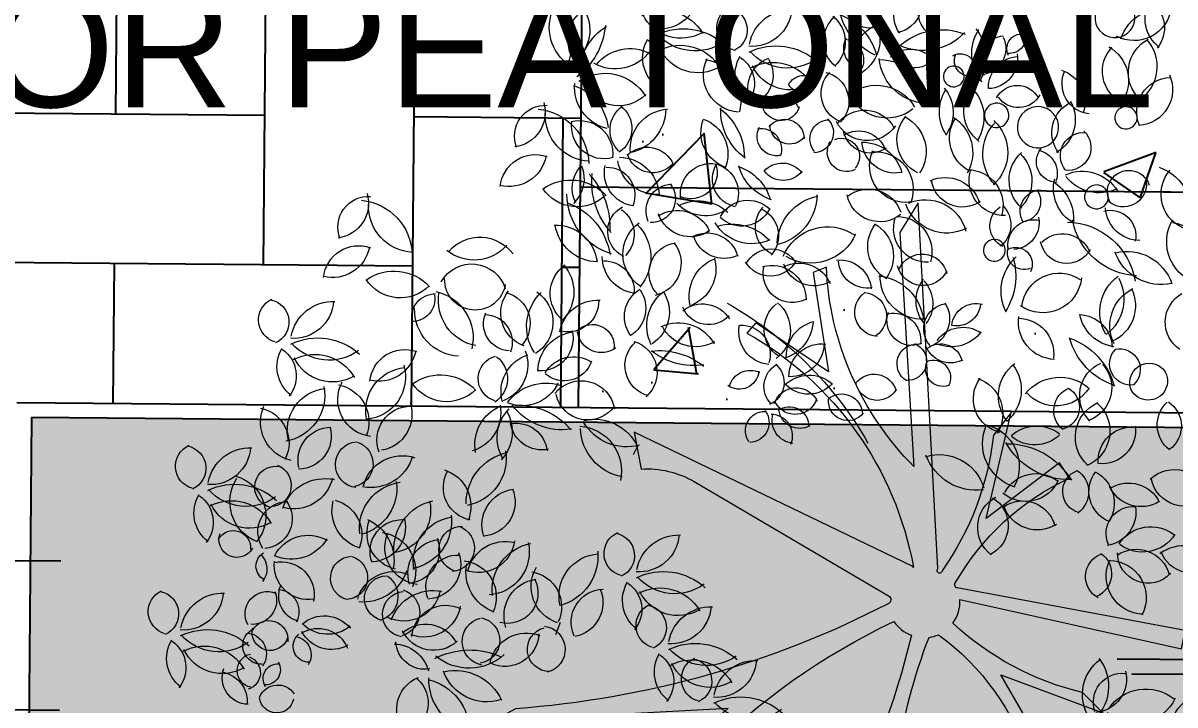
# Model space of a CAD drawing. Header units: millimetres. Extents: x 793 to 3159, y 750 to 2095.
# Drawn here: x 1266.486 to 1270.409, y 983.02 to 985.343 of the extents above; entities that cross this region are included whole.
import ezdxf

# ---------------------------------------------------------------- set-up
doc = ezdxf.new("R2010")
doc.units = ezdxf.units.MM
for name, pattern in [('CENTER', [50.8, 31.75, -6.35, 6.35, -6.35]), ('CONTINUA', [0]), ('XR-CASETA$0$CONTINUA', [0])]:
    doc.linetypes.add(name, pattern=pattern)
for name, color, linetype in [('A-PISOS', 252, 'Continuous'), ('A-PROY', 252, 'Continuous'), ('A-TEXTO', 2, 'Continuous'), ('A-VEGETACION', 65, 'Continuous'), ('XR-CASETA$0$A-PROY', 252, 'Continuous')]:
    doc.layers.add(name, color=color, linetype=linetype)
doc.layers.add('JUNTA DE CONTROL', color=7, linetype='Continuous', true_color=0xf43e0b)
doc.styles.add('kobalt', font='arial.ttf', dxfattribs={"height": 0.15})

# ---------------------------------------------------------------- blocks, each defined once
blk = doc.blocks.new('A$C15914C01')
at = {"layer": 'A-PISOS', "linetype": 'CONTINUA', "ltscale": 0.5}
h = blk.add_hatch(dxfattribs=at)
h.set_pattern_fill('AR-HBONE', color=250, scale=0.005, angle=45)
h.set_pattern_definition([(90, (-2174.8441, -711.9263), (-0.508, 0.508), [1.524, -0.508]), (180, (-2174.8441, -711.4183), (-0.508, 0.508), [1.524, -0.508])])
h.paths.add_polyline_path([(87.0598, -5.2045), (82.8168, -5.2047), (82.8168, -10.6093), (86.8086, -10.6093), (86.8086, -11.0572), (88.8168, -11.0572), (88.8168, -6.7051), (87.0598, -6.7051)])
h.paths.add_polyline_path([(86.8651, -0.8995), (82.8168, -0.8996), (82.8168, -5.2046), (87.0598, -5.2046), (87.0598, -4.9051), (88.8168, -4.9051), (88.8168, -0.9998), (86.865, -0.9996), (86.865, -0.8131), (86.865, -0.8131), (86.8688, 39.985), (86.2687, 39.9851), (86.2687, 40.5851), (85.6687, 40.5852), (85.6688, 41.1852), (85.0688, 41.1852), (85.069, 42.8852), (83.869, 42.8853), (83.8699, 47.1853), (82.8168, 47.1855), (82.8188, 37.3688), (84.6601, 37.3664), (84.6597, 32.5688), (84.9097, 32.5687), (84.9075, 8.8987), (84.6575, 8.8988), (84.6571, 4.0988), (82.8168, 4.0989), (82.8168, 0.9006), (86.8616, 0.9003)])
h = blk.add_hatch(dxfattribs=at)
h.set_pattern_fill('AR-CONC', color=250, scale=0.01)
h.set_pattern_definition([(50, (-2174.8441, -711.9263), (1.8218467, -0.1593909), [0.1905, -2.0955]), (355, (-2174.8441, -711.9263), (-0.3524342, 1.9105685), [0.1524, -1.6764058]), (100.451445, (-2174.6923, -711.9396), (1.4694125, 1.7511775), [0.1619001, -1.7809024]), (46.1842, (-2174.844, -711.4183), (2.7107904, -0.4204233), [0.28575, -3.14325]), (96.63556, (-2174.6182, -711.4533), (2.3740413, 2.4742612), [0.2428502, -2.671356]), (351.18415, (-2174.844, -711.4183), (2.3740413, 2.4742612), [0.2285997, -2.5145973]), (21, (-2174.5901, -711.5453), (1.5161439, -1.022652), [0.1905, -2.0955]), (326, (-2174.5901, -711.5453), (0.6180203, 1.8418797), [0.1524, -1.6764]), (71.451445, (-2174.4638, -711.6305), (2.1341642, 0.8192277), [0.1619001, -1.7808994]), (37.5, (-2174.8441, -711.9263), (0.03088603, 0.84555039), [0, -1.65608, 0, -1.7018, 0, -1.68275]), (7.5, (-2174.8441, -711.9263), (0.66819663, 1.00180575), [0, -0.97028, 0, -1.61798, 0, -0.64135]), (327.5, (-2175.4105, -711.9263), (1.35590595, -0.05728744), [0, -0.635, 0, -1.9812, 0, -2.6289]), (317.5, (-2175.6645, -711.9263), (1.4812918, 0.2542649), [0, -0.8255, 0, -1.31572, 0, -1.8669])])
h.paths.add_polyline_path([(88.8168, -11.0573), (90.1586, -11.0573), (90.1586, -10.7094), (91.3586, -10.7094), (91.3586, -11.0574), (93.5586, -11.0574), (93.5586, -10.7095), (94.7586, -10.7095), (94.7586, -11.0575), (96.9586, -11.0575), (96.9586, -10.7096), (97.8168, -10.7096), (97.8168, -6.7051), (88.8168, -6.7051)])
h.paths.add_polyline_path([(97.8168, -1.0007), (88.8168, -0.9998), (88.8168, -4.9051), (97.8168, -4.9051)])
at = {"layer": 'A-PISOS', "color": 250, "linetype": 'CONTINUA', "ltscale": 0.5}
for p, q in [((88.8168, -0.9999), (88.8168, -4.9051)), ((88.8168, -4.153), (97.8168, -4.153))]:
    blk.add_line(p, q, dxfattribs=at)
blk = doc.blocks.new('XR-CONJUNTO$0$A$C458D45B7')
at = {"lineweight": 0, "extrusion": (-2.43104e-07, -5.45806e-06, 1)}
for p, q in [((-0.995, 0.4864), (-0.9832, 0.5121)), ((-1.2482, -0.1317), (-1.2336, -0.0892))]:
    blk.add_line(p, q, dxfattribs=at)
blk.add_lwpolyline([(0.1057, -1.746), (0.1681, -1.7494, -0.110183), (-0.0866, -0.95, -0.110183), (0.0225, -0.1181, 0.069274), (0.0548, -0.1083, -0.159056), (0.3751, -0.5382), (0.4313, -0.5098), (0.2694, -0.2414), (0.6188, -0.3643), (0.5483, -0.2962, -0.129481), (0.1024, -0.068, 0.184379), (0.1254, 0.0127), (0.8832, -0.1415), (0.8943, -0.0784), (0.1156, 0.0518, -0.487233), (0.1075, 0.0667, -0.157099), (0.4909, 0.4325), (0.4557, 0.4846), (0.2096, 0.2904), (0.2879, 0.6525), (0.2292, 0.5741, -0.1274), (0.063, 0.1098, -1.508538), (0.0487, 0.1166), (-0.0409, 1.3604), (-0.1014, 1.2588), (-0.0393, 0.4627, -0.187108), (-0.3498, 1.1361), (-0.3949, 1.1174), (-0.3356, 0.7801), (-0.586, 0.9428), (-0.6161, 0.9071, -0.222061), (-0.0345, 0.1193), (-0.0367, 0.1218), (-0.9935, 0.563), (-0.9683, 0.4373, -0.148996), (-0.7862, 0.3977), (-0.1177, 0.0214, -0.61159), (-0.1188, -0.006, -0.101655), (-1.381, -0.3864), (-1.4565, -0.4291), (-0.657, -0.3716, -0.12496), (-1.5382, -0.8654), (-1.5037, -0.924), (-0.968, -0.7054), (-1.2263, -1.1913), (-1.1801, -1.2004, -0.176723), (-0.0978, -0.0662, 0.164875), (-0.0374, -0.112, -0.122319), (-0.6656, -1.3725), (-0.6394, -1.3961), (-0.165, -0.7555, -0.101541), (-0.347, -1.7346), (-0.3067, -1.749), (-0.1198, -1.2235), (0.1057, -1.746)], format="xyb", close=True, dxfattribs=at)
at = {"lineweight": 0, "extrusion": (2.43104e-07, 5.45806e-06, -1)}
for centre, major_axis, start_param, end_param in [((-0.0328, 1.9994), (0.076, 0.0692, 0), 3.228586, 5.199475), ((-0.1454, 2.0411), (0.0706, -0.0775, 0), -1.470872, 0.49979), ((0.0466, 2.0162), (0.0674, -0.074, 0), 1.501594, 3.203821), ((-0.07, 2.016), (0.0655, 0.0596, 0), 5.981568, 7.978483), ((0.6173, 2.0033), (0.0458, -0.0503, 0), 2.96706, 9.250245), ((-0.9355, 2.0725), (0.0917, -0.1007, 0), -0.777492, 0.800951), ((-0.7983, 1.9196), (0.0977, -0.1073, 0), 2.477681, 3.902549), ((0.6822, 2.053), (0.0934, 0.0851, 0), 0.83891, 2.788684), ((0.7827, 1.8893), (0.1106, 0.1007, 0), 4.167211, 5.662811), ((0.8432, 2.0039), (0.0909, 0.0828, 0), 2.943806, 4.400315), ((0.6766, 1.9695), (0.0813, 0.074, 0), 6.042078, 7.680112), ((-1.2998, 1.9265), (0.0962, 0.0876, 0), 0.12096, 1.668935), ((-0.9188, 1.843), (0.1055, -0.1158, 0), 3.38331, 4.908592), ((-0.6597, 1.9456), (0.0578, 0.0526, 0), 2.569534, 5.006064), ((-0.7114, 1.9376), (0.0521, -0.0572, 0), 4.051015, 6.582941), ((-0.6194, 2.0197), (0.0917, -0.1007, 0), -0.777492, 0.800951), ((-0.4822, 1.8669), (0.0977, -0.1073, 0), 2.477681, 3.902549), ((-0.2181, 2.0381), (0.0628, 0.0572, 0), 1.653322, 3.720775), ((-1.152, 1.9381), (0.1152, 0.1049, 0), 2.795095, 4.221359), ((-1.3878, 1.8644), (0.1039, -0.1141, 0), 4.462982, 5.82067), ((-1.1219, 1.8971), (0.0823, -0.0904, 0), 1.663538, 3.291746), ((-0.8615, 2.0515), (0.0974, -0.107, 0), 0.190237, 1.841773), ((-0.2631, 1.9078), (0.0742, -0.0815, 0), 1.389785, 3.157191), ((-0.4105, 1.9023), (0.0749, -0.0822, 0), 4.528164, 6.260856), ((-0.3885, 1.8048), (0.1511, 0.1376, 0), 5.790531, 6.74088), ((-0.111, 2.0591), (0.1593, 0.1451, 0), 2.721102, 3.592312), ((-0.1396, 1.8436), (0.0979, 0.0892, 0), 3.408341, 5.039982), ((-0.3192, 1.9147), (0.0929, -0.102, 0), -1.217298, 0.327095), ((0.0319, 1.7409), (0.1422, -0.1561, 0), 3.105155, 4.25074), ((-1.3634, 1.9626), (0.1662, -0.1825, 0), -0.763834, 0.071768), ((-1.009, 1.7783), (0.131, -0.1438, 0), 2.296813, 3.315554), ((-0.8471, 1.7282), (0.156, 0.1421, 0), 4.983233, 6.17178), ((-0.0365, 2.0707), (0.1414, 0.1288, 0), 1.467491, 2.732342), ((0.2821, 1.8758), (0.1111, 0.1011, 0), 3.157429, 4.441949), ((0.0189, 1.8558), (0.1089, -0.1195, 0), -1.511614, -0.337271), ((0.2485, 1.8483), (0.0645, 0.0587, 0), 3.279326, 5.34853), ((0.1587, 1.8899), (0.0599, -0.0657, 0), -1.298179, 0.629945), ((0.3027, 1.8914), (0.038, 0.0346, 0), 3.41254, 5.663172), ((0.2576, 1.933), (0.0391, -0.0429, 0), -1.182408, 0.791652), ((0.7942, 1.8207), (0.0945, 0.0861, 0), 3.069205, 4.94146), ((0.6241, 1.8375), (0.0937, -0.1029, 0), -1.562221, 0.105445), ((-1.0291, 1.7206), (0.0995, -0.1093, 0), 2.987152, 4.333632), ((-0.8653, 1.841), (0.0909, 0.0828, 0), 2.943806, 4.400315), ((-1.0319, 1.8066), (0.0813, 0.074, 0), 6.042078, 7.680112), ((-0.814, 2.036), (0.1269, 0.1155, 0), 1.666781, 3.133707), ((-0.8582, 1.7264), (0.1055, -0.1158, 0), 3.38331, 4.908592), ((-0.5311, 1.6755), (0.156, 0.1421, 0), 4.983233, 6.17178), ((-0.2288, 1.8855), (0.0506, -0.0555, 0), 0.933482, 2.755369), ((-0.3061, 1.8431), (0.0521, 0.0475, 0), 5.554345, 7.543913), ((-0.074, 1.7783), (0.0778, 0.0708, 0), 4.718022, 6.28628), ((0.6974, 1.8223), (0.0803, -0.0881, 0), 1.183739, 3.047674), ((0.5353, 1.7872), (0.0891, -0.0979, 0), 4.371945, 6.030471), ((-1.0838, 1.9455), (0.0991, -0.1088, 0), -0.235546, 1.240656), ((-0.8009, 1.9349), (0.0974, -0.107, 0), 0.190237, 1.841773), ((-0.5493, 1.7883), (0.0909, 0.0828, 0), 2.943806, 4.400315), ((-0.7159, 1.7539), (0.0813, 0.074, 0), 6.042078, 7.680112), ((-0.5178, 1.7413), (0.0819, 0.0746, 0), 3.373512, 5.073607), ((-0.498, 1.9833), (0.1269, 0.1155, 0), 1.666781, 3.133707), ((-0.5421, 1.6737), (0.1055, -0.1158, 0), 3.38331, 4.908592), ((-0.1814, 1.6713), (0.118, -0.1296, 0), 3.873122, 5.299363), ((-0.0171, 1.8665), (0.1229, 0.1119, 0), 2.257964, 3.78171), ((-0.0641, 1.9178), (0.0654, -0.0719, 0), -0.113868, 1.668116), ((0.0938, 1.8197), (0.0347, -0.0381, 0), 3.344357, 5.954753), ((0.126, 1.8478), (0.0388, 0.0354, 0), 1.911053, 4.31249), ((0.2993, 1.7579), (0.0802, 0.073, 0), 3.851049, 5.360604), ((0.1863, 1.8557), (0.0752, 0.0685, 0), 0.549271, 2.256423), ((-0.653, 1.7863), (0.0858, -0.0942, 0), 0.781255, 2.741725), ((-0.7937, 1.6949), (0.096, -0.1054, 0), 4.01839, 5.703394), ((-0.6478, 1.7849), (0.0704, -0.0773, 0), -1.40138, 0.435272), ((-0.4848, 1.8822), (0.0974, -0.107, 0), 0.190237, 1.841773), ((0.0722, 1.7936), (0.0237, -0.0261, 0), 2.96706, 9.250245), ((0.5443, 1.7771), (0.0762, 0.0694, 0), 2.397876, 4.305471), ((0.4071, 1.7121), (0.0839, 0.0764, 0), 5.736427, 7.331583), ((0.6963, 1.7598), (0.0902, 0.0822, 0), 0.291251, 2.225608), ((-1.1128, 1.6223), (0.1187, 0.1081, 0), 4.848797, 6.466165), ((-1.0695, 1.804), (0.097, 0.0883, 0), 1.500249, 3.596824), ((-0.4359, 1.7257), (0.0419, -0.046, 0), 2.826188, 4.650454), ((-0.4438, 1.7833), (0.0397, 0.0362, 0), 0.868721, 3.311423), ((-0.2766, 1.7286), (0.0686, -0.0753, 0), 1.097202, 3.081073), ((-0.3848, 1.6998), (0.0683, -0.0751, 0), 4.086773, 6.202249), ((0.2911, 1.6865), (0.0543, -0.0596, 0), 2.783843, 4.943077), ((0.8155, 1.6854), (0.0871, 0.0794, 0), 3.456952, 5.395047), ((-1.0739, 1.736), (0.1068, 0.0973, 0), 2.523636, 3.952007), ((-1.273, 1.5741), (0.1281, 0.1167, 0), 5.751999, 6.8786), ((-0.1553, 1.7894), (0.0954, -0.1047, 0), 0.046634, 1.902742), ((-0.1879, 1.6085), (0.1112, 0.1012, 0), 4.767873, 6.47899), ((0.1669, 1.6745), (0.1047, 0.0953, 0), 3.274239, 4.424714), ((-0.0544, 1.6689), (0.0855, -0.0939, 0), -1.555152, -0.195414), ((0.2402, 1.6801), (0.0975, 0.0888, 0), 2.940453, 4.494287), ((0.0349, 1.6527), (0.1056, 0.0962, 0), 6.178704, 7.585525), ((0.2927, 1.773), (0.0551, -0.0605, 0), -0.367339, 1.701332), ((-0.5176, 1.6517), (0.0501, 0.0456, 0), 4.224988, 6.658395), ((0.2206, 1.6638), (0.0279, -0.0307, 0), 2.96706, 9.250245), ((0.3621, 1.6258), (0.0473, -0.0519, 0), 2.96706, 9.250245), ((0.5249, 1.6104), (0.0852, 0.0776, 0), 3.223324, 4.985448), ((0.3599, 1.6511), (0.0868, -0.0953, 0), -1.359902, 0.197615), ((0.6611, 1.6633), (0.0255, -0.028, 0), 2.96706, 9.250245), ((-1.3147, 1.5651), (0.0708, -0.0777, 0), 1.912634, 3.921497), ((-1.4355, 1.6437), (0.0877, 0.0799, 0), 0.433013, 2.162826), ((-1.3553, 1.4666), (0.1282, -0.1407, 0), 3.959959, 5.407863), ((-0.9938, 1.5913), (0.068, -0.0746, 0), 1.509031, 3.230067), ((-1.1165, 1.5946), (0.0711, 0.0647, 0), 6.086583, 7.987859), ((-0.8905, 1.5304), (0.0904, -0.0993, 0), 2.180836, 3.805257), ((-1.0613, 1.664), (0.1148, 0.1045, 0), 0.729589, 2.076019), ((-0.8419, 1.502), (0.1388, -0.1524, 0), 4.502869, 5.43636), ((-0.5182, 1.668), (0.1486, 0.1354, 0), 2.914364, 3.903954), ((-0.5147, 1.6977), (0.0439, -0.0482, 0), -0.56334, 1.901924), ((-0.2276, 1.5595), (0.0766, -0.0842, 0), 2.904002, 4.961936), ((0.0057, 1.5758), (0.0909, 0.0828, 0), 2.724137, 4.584349), ((-0.1496, 1.5339), (0.0979, 0.0892, 0), 5.907215, 7.590286), ((0.1866, 1.5851), (0.0842, -0.0924, 0), 1.201658, 2.848598), ((-0.0012, 1.5327), (0.1054, 0.096, 0), 5.984703, 7.520962), ((-1.1585, 1.6403), (0.1171, 0.1066, 0), 2.346008, 3.897533), ((-1.1158, 1.6017), (0.0814, 0.0742, 0), 2.006107, 4.023111), ((-1.1966, 1.5079), (0.0832, 0.0758, 0), 5.174415, 7.124419), ((-0.6595, 1.5891), (0.0929, 0.0846, 0), 2.627043, 4.223783), ((-0.8165, 1.5144), (0.0838, -0.0921, 0), 4.193796, 5.852843), ((-0.528, 1.5782), (0.0442, -0.0486, 0), 0.500448, 2.802096), ((-0.4997, 1.5714), (0.0445, -0.0489, 0), 2.944219, 5.44265), ((-0.4837, 1.6205), (0.0498, 0.0453, 0), 1.422714, 3.822562), ((-0.3491, 1.5731), (0.0478, 0.0436, 0), 3.148251, 5.403679), ((-0.4013, 1.5925), (0.0497, 0.0453, 0), 6.214944, 8.566879), ((-0.2205, 1.6862), (0.0787, -0.0864, 0), -0.245148, 1.837365), ((0.3329, 1.535), (0.1162, 0.1058, 0), 3.122332, 4.628138), ((0.1137, 1.5352), (0.0992, -0.1089, 0), 4.60613, 6.275435), ((0.519, 1.5316), (0.0583, 0.0531, 0), 3.20052, 5.540096), ((0.4659, 1.5585), (0.0576, 0.0524, 0), 6.197346, 8.707644), ((-0.5802, 1.5341), (0.0521, 0.0474, 0), 5.268129, 7.350204), ((-0.3051, 1.5146), (0.0414, -0.0455, 0), 3.483272, 6.139391), ((-0.2083, 1.6213), (0.0631, -0.0693, 0), 0.112143, 2.110108), ((-0.2468, 1.505), (0.0717, 0.0653, 0), 4.892044, 6.630501), ((-0.9659, 1.4359), (0.0722, 0.0658, 0), 4.673764, 6.588465), ((-0.2882, 1.5286), (0.0442, -0.0485, 0), 0.255526, 2.887943), ((-0.2317, 1.4264), (0.1016, 0.0926, 0), 5.415593, 6.754417), ((-0.1223, 1.576), (0.085, 0.0774, 0), 2.11334, 3.773203), ((-0.0858, 1.485), (0.083, -0.0911, 0), 0.579053, 2.739108), ((-0.1861, 1.4051), (0.0941, 0.0857, 0), 5.318722, 7.374748), ((0.3928, 1.4461), (0.093, 0.0847, 0), 3.00647, 4.70236), ((0.2174, 1.441), (0.0857, -0.0942, 0), 4.621829, 6.268915), ((0.4297, 1.5099), (0.0477, -0.0524, 0), 0.723336, 2.981842), ((0.351, 1.4686), (0.0589, 0.0537, 0), 5.629135, 7.342477), ((-1.4365, 1.5191), (0.0859, -0.0944, 0), -0.662987, 0.966479), ((-1.3455, 1.3817), (0.0886, 0.0806, 0), 3.960448, 5.771942), ((-1.0597, 1.3608), (0.1011, 0.0921, 0), 5.439001, 6.928596), ((-0.9481, 1.5375), (0.061, -0.067, 0), -0.150992, 1.981102), ((0.5181, 1.3374), (0.1044, 0.0951, 0), 5.019594, 6.451334), ((0.7305, 1.3462), (0.1061, -0.1165, 0), 4.17789, 5.832144), ((-1.1108, 1.3917), (0.0808, 0.0736, 0), 3.386603, 4.597162), ((-1.2939, 1.4198), (0.0841, 0.0766, 0), 0.322787, 1.54187), ((-0.9978, 1.4459), (0.084, 0.0765, 0), 2.436245, 4.083302), ((-1.1007, 1.3682), (0.0639, -0.0701, 0), 3.828768, 5.840055), ((-0.9337, 1.5074), (0.0992, 0.0904, 0), 2.220183, 3.713936), ((-0.7482, 1.3789), (0.0762, 0.0694, 0), 3.722819, 5.63009), ((-0.8167, 1.4505), (0.0603, -0.0662, 0), -1.159685, 1.145202), ((-0.6463, 1.4317), (0.0714, 0.0651, 0), 2.477016, 4.406547), ((-0.7569, 1.3812), (0.0694, -0.0762, 0), 4.137529, 5.870655), ((-0.704, 1.3144), (0.1119, -0.1229, 0), 4.171907, 5.160271), ((-0.4956, 1.5206), (0.1106, -0.1214, 0), 1.015052, 2.030709), ((-0.5052, 1.4057), (0.0555, -0.061, 0), 3.014721, 4.80292), ((-0.5034, 1.5093), (0.0542, -0.0596, 0), -0.192693, 1.638897), ((0.0511, 1.3256), (0.0912, 0.083, 0), 5.008977, 6.700148), ((0.1269, 1.3556), (0.0816, -0.0896, 0), 3.861328, 5.736568), ((0.2517, 1.4439), (0.0813, -0.0893, 0), 0.692403, 2.597207), ((0.5719, 1.5492), (0.0963, -0.1058, 0), 0.28559, 1.630807), ((0.6755, 1.4112), (0.0541, 0.0492, 0), 3.323125, 6.680457), ((0.9098, 1.4071), (0.0922, 0.084, 0), 2.564354, 4.581363), ((-1.2224, 1.2529), (0.1215, 0.1107, 0), 4.829964, 6.260834), ((-1.3566, 1.2537), (0.1802, -0.1979, 0), 4.689281, 5.487505), ((-0.8903, 1.4189), (0.1777, -0.1951, 0), 1.569254, 2.391962), ((0.1079, 1.455), (0.0714, -0.0784, 0), 0.109406, 2.139195), ((0.3792, 1.34), (0.0537, 0.0489, 0), 3.300559, 5.386403), ((0.3059, 1.3712), (0.047, -0.0517, 0), -1.484129, 0.591907), ((0.5532, 1.4203), (0.0906, -0.0995, 0), 1.225027, 2.53816), ((0.3386, 1.3139), (0.1111, 0.1012, 0), 5.998219, 7.087887), ((0.5656, 1.3923), (0.03, 0.0273, 0), 4.537856, 10.821041), ((0.6565, 1.4383), (0.058, 0.0528, 0), 0.609123, 3.014918), ((-1.205, 1.4659), (0.1033, 0.094, 0), 1.507007, 3.274527), ((-0.8763, 1.3191), (0.0611, -0.0671, 0), 1.879129, 3.811135), ((-0.949, 1.3586), (0.0599, 0.0546, 0), 0.054114, 2.354051), ((-0.5633, 1.3809), (0.1309, 0.1192, 0), 0.733394, 2.059133), ((-0.3474, 1.2096), (0.1268, 0.1155, 0), 3.913737, 5.238547), ((-0.1723, 1.4082), (0.0844, 0.0769, 0), 1.617882, 3.663346), ((-0.2092, 1.2879), (0.0862, 0.0785, 0), 4.763491, 6.669633), ((-0.0138, 1.2312), (0.1042, 0.0949, 0), 5.013393, 6.761813), ((-1.9106, 1.2442), (0.0708, -0.0777, 0), 1.912634, 3.921497), ((-2.0314, 1.3228), (0.0877, 0.0799, 0), 0.433013, 2.162826), ((-1.9513, 1.1457), (0.1282, -0.1407, 0), 3.959959, 5.407863), ((-1.0243, 1.3738), (0.1579, 0.1438, 0), 2.583302, 3.854955), ((-1.3079, 1.1276), (0.1656, 0.1508, 0), 5.778144, 6.851017), ((-0.767, 1.4362), (0.0892, -0.098, 0), 0.126513, 1.545739), ((-0.787, 1.2057), (0.1099, 0.1001, 0), 4.957677, 6.173301), ((-0.6187, 1.2527), (0.0789, 0.0718, 0), 4.358962, 6.212976), ((-0.4919, 1.2698), (0.0755, 0.0688, 0), 2.758842, 4.586416), ((0.0552, 1.4072), (0.0994, -0.1091, 0), 0.247987, 1.955937), ((0.2821, 1.2878), (0.0574, 0.0522, 0), 2.730264, 4.858108), ((0.1823, 1.2903), (0.0689, 0.0627, 0), 6.226378, 7.911591), ((0.6146, 1.2601), (0.0646, 0.0589, 0), 5.18643, 7.216869), ((0.7131, 1.3623), (0.078, -0.0856, 0), 0.71814, 2.246675), ((-1.7544, 1.3194), (0.1171, 0.1066, 0), 2.346008, 3.897533), ((-1.0024, 1.2462), (0.0696, 0.0634, 0), 2.725223, 4.948788), ((-1.1102, 1.2347), (0.07, -0.0768, 0), 4.485205, 6.206033), ((-0.8592, 1.1981), (0.0824, -0.0904, 0), 3.301613, 4.995181), ((-0.8168, 1.3464), (0.0849, 0.0773, 0), 1.683404, 3.531065), ((-0.6424, 1.3776), (0.0718, -0.0789, 0), -0.389637, 1.478935), ((-0.6154, 1.2384), (0.0679, -0.0745, 0), 4.313629, 6.154081), ((-0.0087, 1.2737), (0.0771, -0.0847, 0), 0.678402, 2.611537), ((-0.112, 1.1928), (0.0813, -0.0893, 0), 3.878152, 5.717737), ((0.3543, 1.2232), (0.0647, 0.0589, 0), 3.77537, 5.684318), ((0.2804, 1.2992), (0.0616, -0.0676, 0), -1.060709, 0.668141), ((0.4666, 1.0653), (0.1771, 0.1613, 0), 5.461091, 6.84641), ((0.7141, 1.3599), (0.1576, -0.173, 0), 0.768602, 2.105454), ((0.9544, 1.2463), (0.1089, 0.0991, 0), 2.493376, 4.396862), ((0.8083, 1.1701), (0.0944, -0.1037, 0), 4.007914, 5.933263), ((-1.2724, 1.12), (0.1058, 0.0963, 0), 5.403044, 6.867191), ((-1.1305, 1.2878), (0.1089, 0.0992, 0), 2.299701, 3.713789), ((-0.9137, 1.1706), (0.0958, 0.0873, 0), 2.860422, 4.82661), ((-1.1043, 1.1567), (0.1156, 0.1052, 0), 6.209025, 7.712616), ((-0.6071, 1.3584), (0.0989, -0.1086, 0), 0.294169, 1.747426), ((-0.67, 1.1032), (0.1171, -0.1285, 0), 3.576093, 4.681646), ((-0.3449, 1.1103), (0.1211, 0.1103, 0), 4.257347, 6.034635), ((-0.0846, 1.211), (0.0929, 0.0846, 0), 2.79378, 4.515572), ((-0.2468, 1.1762), (0.0923, 0.084, 0), 5.935163, 7.664121), ((0.4539, 1.1647), (0.0674, -0.074, 0), 3.084947, 5.021288), ((-1.5286, 1.0775), (0.094, -0.1032, 0), 3.007891, 4.802385), ((-0.7554, 1.1381), (0.0794, 0.0723, 0), 4.933114, 6.739463), ((-0.7001, 1.2689), (0.0737, -0.0809, 0), 0.29539, 1.986601), ((-0.4065, 1.3168), (0.1132, -0.1243, 0), -0.424739, 1.243343), ((0.2212, 1.2039), (0.0251, -0.0276, 0), 2.96706, 9.250245), ((0.2947, 1.1586), (0.0418, 0.038, 0), 4.960058, 7.482544), ((0.4667, 1.2536), (0.0608, -0.0668, 0), -0.356332, 2.108317), ((0.6754, 1.047), (0.1193, 0.1087, 0), 5.189388, 6.675069), ((-1.9414, 1.0608), (0.0886, 0.0806, 0), 3.960448, 5.771942), ((-1.5522, 1.2853), (0.1086, 0.0989, 0), 1.431238, 2.976463), ((-0.8507, 1.1073), (0.0693, -0.0761, 0), 1.484213, 3.740786), ((-0.9567, 1.1387), (0.0754, -0.0828, 0), -1.507027, 0.507296), ((-0.5369, 1.0974), (0.0658, -0.0722, 0), 2.786116, 4.927942), ((-0.0228, 1.1011), (0.0578, -0.0635, 0), 2.718476, 5.202531), ((0.404, 1.0684), (0.1166, 0.1062, 0), 3.391768, 4.694757), ((0.0747, 1.1135), (0.1489, -0.1635, 0), -1.143034, -0.269005), ((0.3219, 1.1961), (0.0413, 0.0376, 0), 1.904971, 4.226386), ((0.789, 1.2657), (0.1133, -0.1244, 0), 0.509459, 1.944003), ((-2.0324, 1.1982), (0.0859, -0.0944, 0), -0.662987, 0.966479), ((-0.9869, 1.1611), (0.0852, -0.0935, 0), 0.871539, 2.291423), ((-1.1048, 1.0417), (0.0689, -0.0757, 0), 3.841411, 5.517894), ((-0.6777, 1.0309), (0.0927, -0.1017, 0), 2.059504, 3.492689), ((-0.8596, 1.1211), (0.0902, -0.099, 0), -1.122903, 0.372254), ((-0.5413, 1.2019), (0.067, -0.0735, 0), -0.319303, 1.742731), ((-0.5342, 1.0219), (0.0789, -0.0866, 0), 3.594028, 5.438478), ((-0.3918, 1.1823), (0.0816, 0.0743, 0), 1.780436, 3.521944), ((-0.4409, 1.0338), (0.0849, 0.0773, 0), 4.975327, 6.602725), ((-0.3023, 1.0547), (0.072, -0.079, 0), 3.75091, 5.351098), ((-0.2116, 1.1655), (0.066, -0.0724, 0), 0.546012, 2.232732), ((-0.0208, 1.1688), (0.0604, -0.0663, 0), -0.386025, 2.03652), ((-1.8183, 0.932), (0.1215, 0.1107, 0), 4.829964, 6.260834), ((-1.5552, 1.0062), (0.0882, 0.0803, 0), 4.376918, 6.706693), ((-1.1709, 1.0321), (0.0792, -0.087, 0), 1.388174, 3.260866), ((-1.3462, 1.0335), (0.0931, -0.1023, 0), 4.706547, 6.175138), ((-0.4653, 1.1127), (0.0669, -0.0734, 0), 0.220103, 2.505457), ((-0.1847, 0.9403), (0.1257, 0.1145, 0), 5.531693, 6.884809), ((-0.021, 1.1094), (0.0976, -0.1072, 0), 0.681699, 2.34653), ((0.0778, 1.029), (0.0809, -0.0889, 0), 1.574231, 2.956224), ((0.3875, 1.1271), (0.0983, 0.0895, 0), 0.821795, 2.898602), ((0.4453, 1.0026), (0.0862, -0.0946, 0), 2.411906, 4.458151), ((0.733, 1.0028), (0.1005, -0.1104, 0), 1.763934, 3.246801), ((0.5136, 1.0438), (0.1022, -0.1123, 0), -1.329517, 0.075588), ((-1.8009, 1.145), (0.1033, 0.094, 0), 1.507007, 3.274527), ((-1.5448, 1.0724), (0.07, -0.0769, 0), -0.68977, 2.320487), ((-0.0971, 1.0171), (0.0828, 0.0754, 0), 6.243367, 7.661544), ((0.7607, 0.957), (0.1046, 0.0952, 0), 3.406103, 4.964674), ((0.5733, 1.0213), (0.0973, 0.0886, 0), 0.263422, 1.881827), ((0.9191, 0.9718), (0.0753, -0.0827, 0), 1.313815, 3.349576), ((-1.6798, 0.9428), (0.0579, 0.0528, 0), 3.59556, 5.460531), ((-1.5119, 1.0019), (0.116, 0.1056, 0), 2.481573, 4.024265), ((-1.7087, 0.8718), (0.1187, 0.1081, 0), 5.646964, 7.247292), ((-1.3376, 0.9627), (0.0874, 0.0796, 0), 2.623712, 4.545795), ((-1.4637, 0.924), (0.0733, -0.0805, 0), 4.103585, 6.187534), ((-1.2062, 0.9183), (0.1081, -0.1187, 0), 1.708503, 3.098877), ((-1.4021, 0.9296), (0.0841, -0.0923, 0), 4.461105, 6.452023), ((-0.9253, 0.9573), (0.0806, 0.0734, 0), 3.252058, 4.890122), ((-1.0725, 0.9836), (0.0744, -0.0817, 0), -1.448474, 0.171544), ((-0.8112, 0.9288), (0.0985, -0.1082, 0), 1.831021, 3.199634), ((-1.0088, 0.9708), (0.0857, -0.0941, 0), -1.436373, 0.154478), ((-0.1675, 0.986), (0.0558, -0.0613, 0), 0.798614, 3.251784), ((-0.2228, 0.9719), (0.0542, -0.0596, 0), 3.954961, 6.417696), ((-0.0274, 0.9664), (0.0743, 0.0677, 0), 0.147209, 1.973323), ((0.1634, 0.9393), (0.0556, -0.0611, 0), 2.387996, 4.129426), ((-2.2017, 0.923), (0.0578, 0.0526, 0), 2.569534, 5.006064), ((-2.2534, 0.9149), (0.0521, -0.0572, 0), 4.051015, 6.582941), ((-2.1614, 0.9971), (0.0917, -0.1007, 0), -0.777492, 0.800951), ((-2.0242, 0.8443), (0.0977, -0.1073, 0), 2.477681, 3.902549), ((-1.758, 1.0028), (0.052, -0.0571, 0), -1.020319, 0.753739), ((-1.1243, 0.8789), (0.0882, -0.0968, 0), 2.464608, 3.925538), ((-1.2285, 1.0053), (0.0712, -0.0782, 0), -0.876513, 0.931251), ((-0.7677, 0.8949), (0.0731, -0.0803, 0), 3.198476, 4.872149), ((-0.7486, 1.0286), (0.0705, 0.0642, 0), 1.468367, 3.471663), ((-1.2994, -0.1212), (0.8654, -0.9503, 0), 4.378102, 4.910694), ((-0.4465, 0.923), (0.0749, -0.0823, 0), 1.32027, 3.186102), ((-0.5895, 0.9174), (0.0895, 0.0815, 0), 6.126458, 7.932014), ((-0.0559, 0.9595), (0.0569, -0.0624, 0), 0.319602, 2.642333), ((-0.1163, 0.8914), (0.0682, 0.0621, 0), 5.215357, 7.148249), ((0.0718, 0.9341), (0.0581, -0.0638, 0), 1.57169, 3.693068), ((0.0964, 1.0255), (0.06, 0.0546, 0), 0.815121, 2.500036), ((0.5124, 0.8744), (0.0783, -0.0859, 0), 3.897025, 5.395627), ((0.6515, 1.021), (0.0937, -0.1029, 0), 0.865807, 2.090792), ((-1.5907, 0.9688), (0.1171, 0.1066, 0), 2.346008, 3.897533), ((-1.4213, 0.9238), (0.0622, -0.0683, 0), 0.774082, 2.712763), ((-1.5101, 0.8588), (0.0644, -0.0707, 0), 3.891716, 5.781765), ((-0.8473, 0.8001), (0.102, 0.0929, 0), 4.995087, 6.501391), ((-0.5291, 0.9546), (0.0926, -0.1017, 0), -0.802808, 0.441154), ((-0.3565, 0.8309), (0.0837, -0.0919, 0), 2.2894, 3.618387), ((0.1211, 0.8311), (0.0734, -0.0806, 0), 2.91866, 4.455073), ((0.4352, 0.9639), (0.0945, 0.0861, 0), 2.328388, 4.010629), ((0.3074, 0.8519), (0.0825, -0.0906, 0), 3.871605, 5.548723), ((-1.3201, 0.8772), (0.083, 0.0756, 0), 0.485033, 2.348613), ((-1.1416, 0.8526), (0.055, 0.0501, 0), 4.642334, 7.153075), ((-0.7921, 0.9853), (0.0947, 0.0863, 0), 1.770281, 3.378964), ((-0.5325, 0.9125), (0.0823, 0.075, 0), 2.376211, 4.070976), ((-0.6329, 0.8358), (0.0657, -0.0721, 0), 3.796937, 5.756321), ((0.078, 1.0001), (0.0942, 0.0858, 0), 1.362924, 2.66774), ((0.7111, 0.9782), (0.1764, 0.1607, 0), 2.607777, 3.594798), ((0.4092, 0.6837), (0.1599, -0.1755, 0), 4.193139, 5.172554), ((-2.073, 0.6529), (0.156, 0.1421, 0), 4.983233, 6.17178), ((-1.1915, 0.7669), (0.0989, 0.0901, 0), 3.859278, 5.326746), ((-1.1122, 0.9137), (0.0553, -0.0607, 0), 0.075932, 2.150784), ((-0.9236, 0.7908), (0.0783, 0.0713, 0), 2.537905, 4.724515), ((-1.0304, 0.7652), (0.0746, -0.0819, 0), 4.155282, 6.27321), ((-0.3606, 0.7645), (0.0814, 0.0741, 0), 3.845357, 5.580639), ((-0.4679, 0.8761), (0.0776, -0.0852, 0), -0.841343, 0.75028), ((-0.0367, 0.8129), (0.0493, 0.0449, 0), 2.817435, 5.511193), ((-0.0676, 0.8205), (0.0437, -0.048, 0), 4.232877, 7.091666), ((0.0775, 0.9087), (0.0672, 0.0612, 0), 1.865542, 3.474244), ((0.0454, 0.8072), (0.0554, 0.0505, 0), 4.787356, 6.776726), ((0.6923, 0.8252), (0.053, 0.0483, 0), 2.11983, 4.621615), ((0.6552, 0.806), (0.0473, -0.0519, 0), 3.641237, 6.274918), ((-2.0913, 0.7657), (0.0909, 0.0828, 0), 2.943806, 4.400315), ((-2.0399, 0.9606), (0.1269, 0.1155, 0), 1.666781, 3.133707), ((-2.0841, 0.651), (0.1055, -0.1158, 0), 3.38331, 4.908592), ((-1.8687, 0.8476), (0.0859, -0.0944, 0), -0.662987, 0.966479), ((-1.7777, 0.7102), (0.0886, 0.0806, 0), 3.960448, 5.771942), ((-1.4919, 0.7831), (0.0973, 0.0886, 0), 0.348363, 1.921752), ((-0.9096, 0.5988), (0.1798, 0.1637, 0), 5.321024, 6.105533), ((-0.7999, 1.0231), (0.1551, -0.1703, 0), 0.56769, 1.386681), ((0.0208, 0.767), (0.0437, 0.0398, 0), 5.051133, 7.528857), ((0.6433, 0.7157), (0.0909, 0.0827, 0), 3.087567, 5.006464), ((0.7562, 0.7629), (0.0488, 0.0445, 0), 3.38584, 6.377399), ((-2.2578, 0.7313), (0.0813, 0.074, 0), 6.042078, 7.680112), ((-2.0268, 0.8596), (0.0974, -0.107, 0), 0.190237, 1.841773), ((-1.4502, 0.7368), (0.0579, 0.0527, 0), 2.56896, 5.189701), ((-1.5233, 0.7352), (0.0699, 0.0637, 0), 6.091264, 8.002318), ((-1.319, 0.6954), (0.0881, -0.0967, 0), 2.021869, 3.557154), ((-1.2031, 0.7027), (0.0835, 0.076, 0), 4.405561, 5.99158), ((-1.2371, 0.8308), (0.066, -0.0725, 0), -0.528936, 1.44036), ((-0.4695, 0.7279), (0.0631, 0.0575, 0), 3.093643, 4.913444), ((-0.568, 0.7397), (0.0601, 0.0547, 0), 6.142274, 8.177719), ((0.0527, 0.7963), (0.0435, 0.0396, 0), 1.947339, 4.356092), ((0.3803, 0.7108), (0.0919, -0.1009, 0), 1.624865, 3.229554), ((0.1796, 0.7281), (0.1049, 0.0955, 0), 0.07837, 1.580857), ((0.5096, 0.7413), (0.0805, -0.0883, 0), 4.696397, 6.629756), ((0.7533, 0.7689), (0.0485, 0.0442, 0), 0.126469, 3.40752), ((-1.7627, 0.6224), (0.1084, 0.0988, 0), 3.669788, 5.33772), ((-1.9208, 0.7342), (0.1072, 0.0976, 0), 0.442262, 2.206763), ((-1.6546, 0.5814), (0.1215, 0.1107, 0), 4.829964, 6.260834), ((-0.64, 0.782), (0.0449, -0.0493, 0), -0.767638, 1.35419), ((-0.6021, 0.7082), (0.0485, -0.0532, 0), 2.531519, 4.330464), ((-0.3992, 0.6485), (0.08, -0.0879, 0), 3.083668, 4.58896), ((-0.1796, 0.696), (0.0582, 0.053, 0), 4.512669, 6.693847), ((-0.1698, 0.7599), (0.0549, 0.05, 0), 1.27455, 3.6939), ((0.2764, 0.6991), (0.0791, -0.0868, 0), 0.945198, 2.934572), ((0.1335, 0.6463), (0.0937, 0.0853, 0), 5.766347, 7.572893), ((0.4546, 0.6245), (0.1119, 0.1019, 0), 4.537637, 6.148789), ((-1.8791, 0.6577), (0.0933, 0.085, 0), 2.40732, 4.363917), ((-1.6372, 0.7944), (0.1033, 0.094, 0), 1.507007, 3.274527), ((-1.2947, 0.5609), (0.1099, -0.1207, 0), 2.931222, 4.165062), ((-1.3789, 0.7812), (0.1001, 0.0911, 0), 1.169823, 2.653237), ((-1.175, 0.6208), (0.0842, 0.0767, 0), 4.522013, 6.842572), ((-0.4438, 0.6455), (0.0579, 0.0527, 0), 4.184928, 6.579797), ((-0.4046, 0.8123), (0.0738, -0.081, 0), -0.123645, 1.540151), ((-0.2886, 0.6341), (0.0527, 0.048, 0), 4.72306, 6.97036), ((0.4387, 0.8112), (0.0987, 0.0899, 0), 1.297522, 3.159771), ((0.5159, 0.6636), (0.061, 0.0556, 0), 2.958553, 5.050228), ((0.4434, 0.6729), (0.0569, 0.0518, 0), 5.979441, 8.297994), ((-2.031, 0.549), (0.1066, 0.0971, 0), 3.614858, 5.324604), ((-2.207, 0.6655), (0.1058, -0.1161, 0), -1.044216, 0.564097), ((-2.0263, 0.5794), (0.0866, -0.0951, 0), 4.058135, 5.821951), ((-1.1544, 0.7122), (0.0821, 0.0748, 0), 1.33266, 3.64214), ((-0.448, 0.709), (0.0512, -0.0562, 0), -0.553543, 1.806438), ((-0.2677, 0.6813), (0.0491, 0.0447, 0), 1.390878, 3.965269), ((0.6376, 0.5747), (0.0955, 0.087, 0), 3.026359, 5.017378), ((0.4987, 0.5933), (0.0856, -0.0939, 0), 4.598202, 6.607048), ((0.893, 0.6212), (0.0718, -0.0788, 0), 1.372404, 3.112871), ((0.7697, 0.6152), (0.0667, -0.0732, 0), 4.451717, 6.378593), ((-2.1336, 0.5756), (0.0897, -0.0984, 0), 0.939726, 2.715407), ((-1.7543, 0.5224), (0.0851, 0.0775, 0), 3.49197, 5.441026), ((-1.8764, 0.6077), (0.084, -0.0923, 0), -1.172702, 0.548866), ((-1.3953, 0.5139), (0.0945, -0.1038, 0), 2.094299, 3.479864), ((-1.5856, 0.6185), (0.0918, -0.1008, 0), -1.038185, 0.431861), ((-1.3219, 0.5377), (0.0932, -0.1023, 0), 1.735743, 3.08508), ((-1.2427, 0.7828), (0.1459, -0.1602, 0), 0.576584, 1.630167), ((-1.3859, 0.4132), (0.1577, -0.1732, 0), 3.805634, 4.734842), ((-0.5502, 0.5762), (0.0437, -0.048, 0), 1.66898, 3.880303), ((-0.6035, 0.6024), (0.046, -0.0505, 0), -1.501293, 0.682109), ((-0.5286, 0.559), (0.0543, 0.0494, 0), 5.447315, 7.423476), ((-0.4468, 0.6123), (0.0579, 0.0527, 0), 2.388416, 4.14107), ((-0.467, 0.5911), (0.0499, 0.0454, 0), 4.855946, 6.96347), ((-0.431, 0.6584), (0.0537, 0.0489, 0), 1.806584, 3.716335), ((-2.2892, 0.5026), (0.0814, -0.0893, 0), 4.062449, 5.922904), ((-1.5511, 0.5541), (0.0956, -0.105, 0), -1.374011, -0.106904), ((-1.3093, 0.6043), (0.0727, -0.0798, 0), 0.510549, 2.173634), ((-1.3938, 0.4807), (0.0708, -0.0777, 0), 3.680969, 5.33081), ((-1.0221, 0.6813), (0.114, -0.1251, 0), 0.456973, 1.764511), ((-1.126, 0.4438), (0.1078, -0.1184, 0), 3.628927, 5.00712), ((0.3473, 0.5481), (0.1144, 0.1041, 0), 2.574184, 4.282798), ((0.1739, 0.4673), (0.1074, 0.0978, 0), 5.661239, 7.506176), ((0.3775, 0.4816), (0.0855, -0.0938, 0), 3.133589, 4.529593), ((0.7039, 0.4946), (0.0785, -0.0862, 0), 2.224787, 3.959624), ((0.5985, 0.5983), (0.0772, -0.0848, 0), -0.971714, 0.825484), ((-2.0245, 0.4486), (0.0829, 0.0755, 0), 3.634893, 5.426724), ((-2.1377, 0.5282), (0.0831, 0.0757, 0), 0.456725, 2.280221), ((-1.1874, 0.4272), (0.1129, 0.1028, 0), 5.505124, 7.21995), ((-1.0048, 0.5807), (0.1277, 0.1163, 0), 2.469871, 3.829802), ((0.4848, 0.6728), (0.1815, 0.1653, 0), 2.267371, 3.356236), ((0.368, 0.6662), (0.0824, -0.0905, 0), -0.048217, 1.418847), ((-1.9306, 0.4349), (0.0529, -0.0581, 0), 0.8313, 3.777278), ((-1.9592, 0.4368), (0.0578, 0.0526, 0), 5.742434, 8.380981), ((0.0494, 0.3474), (0.1164, 0.106, 0), 5.132034, 6.713723), ((0.2817, 0.2924), (0.1875, 0.1708, 0), 5.421192, 6.468659), ((-2.4755, 0.4198), (0.0578, 0.0526, 0), 2.569534, 5.006064), ((-2.5272, 0.4117), (0.0521, -0.0572, 0), 4.051015, 6.582941), ((-2.4352, 0.4939), (0.0917, -0.1007, 0), -0.777492, 0.800951), ((-2.298, 0.3411), (0.0977, -0.1073, 0), 2.477681, 3.902549), ((-1.7798, 0.332), (0.0917, -0.1007, 0), 2.542349, 4.180904), ((-1.3838, 0.3125), (0.1316, 0.1198, 0), 3.858538, 5.206055), ((-1.5906, 0.4624), (0.1096, -0.1203, 0), -1.007912, 0.539339), ((0.1713, 0.5686), (0.1352, 0.1231, 0), 2.157908, 3.511293), ((0.8499, 0.3477), (0.0893, 0.0814, 0), 4.677287, 6.768745), ((-1.8908, 0.5069), (0.1006, -0.1105, 0), -0.557673, 0.903433), ((0.3792, 0.3265), (0.0887, 0.0807, 0), 4.34242, 6.095432), ((0.5438, 0.3888), (0.0506, -0.0556, 0), 0.976067, 3.515728), ((0.4689, 0.3853), (0.0651, 0.0593, 0), 6.016389, 7.957666), ((0.6684, 0.3905), (0.0743, -0.0816, 0), 1.111405, 2.949037), ((0.5221, 0.3476), (0.0827, -0.0908, 0), 4.385057, 5.965421), ((0.8831, 0.4602), (0.0782, -0.0859, 0), -0.072116, 2.100473), ((-2.2117, 0.3532), (0.0525, 0.0478, 0), 2.544793, 5.610841), ((-2.2315, 0.3591), (0.0541, 0.0492, 0), 5.802789, 8.527903), ((-2.0417, 0.2331), (0.1126, 0.1025, 0), 4.205079, 5.650347), ((-1.5272, 0.3648), (0.0836, 0.0762, 0), 2.482899, 4.371926), ((-1.6734, 0.2989), (0.0948, 0.0863, 0), 5.731832, 7.400577), ((0.3412, 0.4715), (0.0815, -0.0894, 0), -0.427869, 1.420817), ((0.7343, 0.4586), (0.0876, 0.0797, 0), 1.74724, 3.424228), ((0.694, 0.3011), (0.0877, 0.0799, 0), 4.909127, 6.523622), ((-2.3468, 0.1497), (0.156, 0.1421, 0), 4.983233, 6.17178), ((-2.2189, 0.3033), (0.0991, -0.1088, 0), 1.094465, 2.867407), ((-2.3837, 0.2526), (0.0948, -0.1041, 0), 4.141693, 6.115198), ((-2.1511, 0.4158), (0.1003, 0.0913, 0), 0.947405, 2.54529), ((-1.7644, 0.2204), (0.107, -0.1175, 0), 2.177236, 3.734769), ((-1.9608, 0.3535), (0.1091, -0.1198, 0), -0.998585, 0.46704), ((-1.3839, 0.2396), (0.0906, 0.0825, 0), 3.532516, 5.308814), ((-1.5114, 0.3153), (0.0783, -0.086, 0), -1.247098, 0.63448), ((0.2987, 0.2614), (0.0867, 0.079, 0), 2.948546, 4.941983), ((0.1742, 0.2654), (0.0747, -0.082, 0), 4.412692, 6.529461), ((0.3347, 0.2385), (0.0842, 0.0767, 0), 4.833416, 6.74424), ((-2.365, 0.2625), (0.0909, 0.0828, 0), 2.943806, 4.400315), ((-2.5316, 0.2281), (0.0813, 0.074, 0), 6.042078, 7.680112), ((-2.3137, 0.4574), (0.1269, 0.1155, 0), 1.666781, 3.133707), ((-2.3579, 0.1478), (0.1055, -0.1158, 0), 3.38331, 4.908592), ((-1.6359, 0.1522), (0.1137, -0.1249, 0), 2.235527, 3.64207), ((-1.828, 0.2811), (0.0982, -0.1079, 0), -1.066796, 0.579125), ((0.3825, 0.3752), (0.0813, -0.0893, 0), 0.151486, 1.957587), ((0.7107, 0.2483), (0.0618, -0.0679, 0), 1.870853, 3.974654), ((0.6043, 0.3192), (0.085, 0.0774, 0), 0.530242, 2.140399), ((-2.3006, 0.3564), (0.0974, -0.107, 0), 0.190237, 1.841773), ((-2.1667, 0.2027), (0.069, -0.0757, 0), 1.700455, 3.862711), ((-2.2541, 0.2446), (0.0681, -0.0747, 0), -1.486479, 0.643735), ((-1.8849, 0.2792), (0.0985, 0.0897, 0), 2.570181, 4.112123), ((-2.0369, 0.194), (0.0821, -0.0902, 0), 4.120954, 5.79621), ((0.7728, 0.1444), (0.0947, 0.0862, 0), 4.442699, 6.090567), ((-1.773, 0.2036), (0.0838, -0.092, 0), 0.938425, 2.670205), ((-1.9542, 0.1092), (0.1114, 0.1014, 0), 5.843306, 7.1953), ((-1.7771, 0.1415), (0.0805, 0.0733, 0), 3.50958, 5.539448), ((-1.8855, 0.2233), (0.0799, -0.0877, 0), -1.078933, 0.661818), ((-1.5851, 0.1111), (0.1031, -0.1132, 0), 2.104521, 3.72961), ((-1.7735, 0.244), (0.1205, 0.1097, 0), 0.584753, 2.09731), ((0.7424, 0.3154), (0.0961, 0.0875, 0), 1.294291, 2.934601), ((-2.3516, 0.1445), (0.0433, 0.0395, 0), 4.405228, 7.107621), ((-2.0952, 0.0628), (0.0867, -0.0952, 0), 2.755784, 4.384252), ((-1.8626, 0.0737), (0.0986, 0.0898, 0), 5.589447, 7.418726), ((-1.7093, 0.1562), (0.085, -0.0934, 0), 0.84125, 2.679851), ((-1.5729, 0.1533), (0.0529, -0.0581, 0), 1.070278, 3.886146), ((-1.6105, 0.1567), (0.0588, 0.0536, 0), 5.779048, 8.517385), ((-1.0109, 0.1489), (0.0578, 0.0526, 0), 2.569534, 5.006064), ((-1.0627, 0.1409), (0.0521, -0.0572, 0), 4.051015, 6.582941), ((-0.9706, 0.2231), (0.0917, -0.1007, 0), -0.777492, 0.800951), ((-0.8334, 0.0702), (0.0977, -0.1073, 0), 2.477681, 3.902549), ((0.7249, 0.078), (0.0863, 0.0786, 0), 4.843886, 6.733713), ((0.8875, 0.0763), (0.0906, -0.0995, 0), 3.208281, 4.799812), ((-2.3403, 0.1724), (0.0409, -0.0449, 0), -0.342253, 2.640209), ((-2.1561, 0.2479), (0.094, -0.1032, 0), -0.330169, 1.139478), ((-1.6406, 0.0702), (0.0775, -0.0851, 0), 1.967447, 3.775341), ((-1.7611, 0.1457), (0.075, -0.0824, 0), -1.233229, 0.665703), ((-1.5183, 0.199), (0.0918, 0.0836, 0), 0.850399, 2.654203), ((-1.4242, 0.0518), (0.0965, 0.0879, 0), 4.088853, 5.676926), ((-1.3054, 0.0183), (0.1095, -0.1202, 0), 2.18056, 3.675332), ((-1.491, 0.1462), (0.1089, 0.0992, 0), 0.508664, 2.217173), ((0.634, 0.0999), (0.0555, -0.0609, 0), 1.222557, 3.486121), ((0.5564, 0.1082), (0.0565, -0.0621, 0), 4.465278, 6.609531), ((0.7507, 0.1031), (0.0868, -0.0953, 0), 0.744649, 2.740991), ((0.763, 0.1841), (0.0771, 0.0702, 0), 1.458806, 3.851962), ((0.9113, 0.2286), (0.0826, 0.0753, 0), 1.505724, 3.50646), ((-2.2216, 0.0843), (0.0383, 0.0349, 0), 2.756177, 4.901581), ((-2.3039, 0.0732), (0.0502, 0.0457, 0), 6.199619, 7.682941), ((-1.9436, 0.0479), (0.0556, 0.0507, 0), 2.564177, 5.390176), ((-1.9675, 0.0498), (0.0553, 0.0504, 0), 5.73831, 8.527623), ((-1.5836, 0.0234), (0.074, -0.0813, 0), 1.953075, 3.913454), ((-1.6938, 0.0986), (0.079, -0.0868, 0), -1.205895, 0.674202), ((-1.0969, 0.0033), (0.1057, 0.0963, 0), 3.628586, 5.368015), ((-1.2838, 0.1353), (0.1288, 0.1173, 0), 0.623729, 2.037745), ((0.6329, 0.028), (0.0854, -0.0937, 0), 3.881892, 5.919645), ((-2.0951, 0.0884), (0.0783, -0.086, 0), 0.548016, 2.416151), ((-2.1847, -0.0116), (0.0748, -0.0822, 0), 3.639954, 5.646742), ((-1.4148, 0.0783), (0.0966, -0.106, 0), 1.05491, 2.488412), ((-1.5768, -0.009), (0.0832, -0.0914, 0), 3.974368, 5.88006), ((-1.2061, 0.0326), (0.0954, 0.0869, 0), 2.600322, 4.397244), ((-1.35, -0.0384), (0.0886, 0.0807, 0), 5.585887, 7.449107), ((-0.8823, -0.1212), (0.156, 0.1421, 0), 4.983233, 6.17178), ((-1.8012, -0.0552), (0.0947, 0.0862, 0), 4.137101, 5.82022), ((-1.9077, 0.1207), (0.1031, -0.1133, 0), -0.54027, 0.827062), ((-1.8248, -0.0188), (0.0571, 0.052, 0), 2.545534, 5.407211), ((-1.8736, -0.0129), (0.0576, -0.0633, 0), 4.477879, 6.718402), ((-1.4151, 0.007), (0.0696, -0.0765, 0), -1.317396, 0.981411), ((-1.3009, -0.0677), (0.0841, -0.0923, 0), 1.964098, 3.725905), ((-0.9005, -0.0084), (0.0909, 0.0828, 0), 2.943806, 4.400315), ((-1.0671, -0.0428), (0.0813, 0.074, 0), 6.042078, 7.680112), ((-0.8492, 0.1866), (0.1269, 0.1155, 0), 1.666781, 3.133707), ((-0.8933, -0.123), (0.1055, -0.1158, 0), 3.38331, 4.908592), ((-2.2319, -0.0783), (0.0509, -0.0558, 0), 1.762306, 4.258029), ((-2.1055, -0.0151), (0.0598, -0.0657, 0), 0.979226, 2.673692), ((-2.1998, -0.0703), (0.0508, -0.0558, 0), 3.933313, 5.938936), ((-1.7618, -0.0715), (0.0525, -0.0576, 0), 0.898013, 3.77079), ((-1.7698, 0.0321), (0.094, 0.0856, 0), 0.901171, 2.725838), ((-1.6654, -0.1418), (0.1029, -0.113, 0), 2.645045, 4.055204), ((-1.794, -0.0666), (0.0546, -0.0599, 0), 4.168072, 6.758384), ((-1.0843, -0.0862), (0.0758, -0.0832, 0), 1.855461, 3.828142), ((-1.2081, -0.0216), (0.0796, -0.0874, 0), -1.245321, 0.514479), ((-0.8361, 0.0855), (0.0974, -0.107, 0), 0.190237, 1.841773), ((-2.5594, -0.0771), (0.0578, 0.0526, 0), 2.569534, 5.006064), ((-2.6111, -0.0852), (0.0521, -0.0572, 0), 4.051015, 6.582941), ((-2.5191, -0.003), (0.0917, -0.1007, 0), -0.777492, 0.800951), ((-2.3819, -0.1559), (0.0977, -0.1073, 0), 2.477681, 3.902549), ((-2.2829, -0.0338), (0.055, -0.0604, 0), -1.227345, 0.788989), ((-1.6228, -0.1543), (0.078, -0.0856, 0), 2.376566, 4.323843), ((-0.8977, -0.0939), (0.0578, 0.0526, 0), 2.569534, 5.006064), ((-0.9494, -0.1019), (0.0521, -0.0572, 0), 4.051015, 6.582941), ((-0.8574, -0.0197), (0.0917, -0.1007, 0), -0.777492, 0.800951), ((-0.7202, -0.1726), (0.0977, -0.1073, 0), 2.477681, 3.902549), ((-1.6995, -0.0227), (0.0928, 0.0845, 0), 0.879757, 2.653061), ((-2.2243, -0.1653), (0.0472, 0.043, 0), 4.36075, 7.132577), ((-2.0356, -0.1968), (0.0849, 0.0774, 0), 4.711605, 6.317931), ((-2.0272, -0.0257), (0.0802, -0.0881, 0), 0.021045, 1.524602), ((-1.6899, -0.2214), (0.087, 0.0792, 0), 4.695585, 6.505535), ((-1.4846, -0.159), (0.0552, -0.0606, 0), 0.908976, 3.617216), ((-1.5171, -0.1563), (0.0527, -0.0579, 0), 4.069108, 6.860513), ((-1.2687, -0.1822), (0.0509, -0.0559, 0), 0.721621, 3.617737), ((-1.2958, -0.1832), (0.0538, -0.0591, 0), 3.987262, 6.769538), ((-2.4307, -0.3472), (0.156, 0.1421, 0), 4.983233, 6.17178), ((-2.3976, -0.0395), (0.1269, 0.1155, 0), 1.666781, 3.133707), ((-2.2507, -0.1874), (0.0465, 0.0423, 0), 2.233298, 4.88178), ((-2.3042, -0.2166), (0.0483, -0.053, 0), 4.015547, 6.050187), ((-2.2208, -0.1416), (0.0415, -0.0456, 0), -0.541621, 2.532765), ((-2.0875, -0.1867), (0.0366, -0.0402, 0), 0.711319, 3.169675), ((-2.1436, -0.2166), (0.0427, -0.0469, 0), 4.116433, 5.99396), ((-2.0561, -0.2329), (0.0798, 0.0727, 0), 4.88073, 6.617754), ((-2.0133, -0.0827), (0.0765, -0.084, 0), 0.204968, 1.815858), ((-1.6651, -0.0744), (0.0875, 0.0797, 0), 1.54916, 3.411748), ((-1.3457, -0.2549), (0.0938, 0.0854, 0), 4.062794, 5.7981), ((-1.422, -0.127), (0.0858, 0.0782, 0), 0.763017, 2.722038), ((-0.769, -0.364), (0.156, 0.1421, 0), 4.983233, 6.17178), ((-2.4489, -0.2344), (0.0909, 0.0828, 0), 2.943806, 4.400315), ((-2.6155, -0.2689), (0.0813, 0.074, 0), 6.042078, 7.680112), ((-2.4418, -0.3491), (0.1055, -0.1158, 0), 3.38331, 4.908592), ((-1.8013, -0.3004), (0.086, -0.0944, 0), 3.905045, 5.15415), ((-1.6932, -0.1581), (0.0739, 0.0673, 0), 2.131785, 3.802335), ((-1.5359, -0.4435), (0.188, 0.1712, 0), 4.948121, 5.869218), ((-0.7872, -0.2512), (0.0909, 0.0828, 0), 2.943806, 4.400315), ((-0.9538, -0.2856), (0.0813, 0.074, 0), 6.042078, 7.680112), ((-0.7359, -0.0562), (0.1269, 0.1155, 0), 1.666781, 3.133707), ((-0.7801, -0.3658), (0.1055, -0.1158, 0), 3.38331, 4.908592), ((0.6971, -0.3006), (0.1099, 0.1001, 0), 3.177484, 4.811975), ((0.4834, -0.2765), (0.1035, -0.1137, 0), -1.517654, 0.053705), ((-2.3845, -0.1405), (0.0974, -0.107, 0), 0.190237, 1.841773), ((-2.2732, -0.2729), (0.0428, 0.039, 0), 2.497814, 5.20727), ((-2.3097, -0.2811), (0.0389, -0.0427, 0), 4.224328, 6.709801), ((-1.5446, -0.0745), (0.1307, 0.119, 0), 1.552191, 2.984983), ((-0.7228, -0.1573), (0.0974, -0.107, 0), 0.190237, 1.841773), ((-0.7399, -0.2734), (0.0578, 0.0526, 0), 2.569534, 5.006064), ((-0.7917, -0.2815), (0.0521, -0.0572, 0), 4.051015, 6.582941), ((-0.6996, -0.1993), (0.0917, -0.1007, 0), -0.777492, 0.800951), ((-0.5624, -0.3521), (0.0977, -0.1073, 0), 2.477681, 3.902549), ((0.6842, -0.3267), (0.0662, -0.0727, 0), 1.953292, 3.968698), ((0.5832, -0.2495), (0.0771, -0.0847, 0), -1.086962, 0.633267), ((-2.2916, -0.2978), (0.0606, -0.0666, 0), 0.737383, 2.650506), ((-2.1916, -0.2985), (0.0373, 0.0339, 0), 3.28496, 5.487327), ((-2.2354, -0.2693), (0.0347, -0.0381, 0), -1.383943, 0.731452), ((-1.4822, -0.2092), (0.1151, 0.1048, 0), 1.972626, 3.529352), ((-1.5858, -0.4333), (0.1281, 0.1166, 0), 5.209395, 6.575768), ((-2.3957, -0.3799), (0.0681, -0.0747, 0), 4.052293, 5.534953), ((-1.6688, -0.393), (0.0783, -0.086, 0), 1.425585, 3.486513), ((-1.7932, -0.3761), (0.0771, -0.0846, 0), 4.606747, 6.608193), ((-1.7172, -0.469), (0.1331, 0.1212, 0), 5.659962, 7.036498), ((-1.4916, -0.2871), (0.1256, -0.1379, 0), 0.943566, 2.313218), ((0.728, -0.2461), (0.1016, -0.1116, 0), -0.392699, 1.416384), ((0.767, -0.434), (0.1135, 0.1034, 0), 4.447251, 6.105395), ((-2.1907, -0.3873), (0.0495, 0.0451, 0), 4.270836, 6.420827), ((-0.6113, -0.5435), (0.156, 0.1421, 0), 4.983233, 6.17178), ((-0.5782, -0.2358), (0.1269, 0.1155, 0), 1.666781, 3.133707), ((0.9635, -0.4091), (0.0736, -0.0808, 0), 1.306379, 3.162265), ((-2.195, -0.3571), (0.0395, -0.0433, 0), -0.642878, 2.183197)]:
    blk.add_ellipse(centre, major_axis=major_axis, ratio=1, start_param=start_param, end_param=end_param, dxfattribs=at)
blk = doc.blocks.new('A$C3E6A45EC')
at = {"layer": 'JUNTA DE CONTROL', "linetype": 'CENTER', "ltscale": 0.05}
blk.add_line((89.0254, -3.9979), (98.0251, -4.0759), dxfattribs=at)

msp = doc.modelspace()

# ---------------------------------------------------------------- hatches: boundary and pattern name
at = {"layer": 'A-VEGETACION', "linetype": 'CONTINUA'}
h = msp.add_hatch(dxfattribs=at)
h.set_pattern_fill('AR-SAND', color=256, scale=0.02, angle=0.53405)
h.set_pattern_definition([(38.034047, (-995.48666, 277.431), (-0.04112262, 0.97848569), [0, -0.77216, 0, -0.8636, 0, -0.8255]), (8.034047, (-995.4867, 277.431), (0.8856448, 1.4419677), [0, -0.41656, 0, -0.69596, 0, -0.2667]), (328.034047, (-996.1115, 277.42514), (1.58188923, 0.0176195), [0, -0.254, 0, -0.9144, 0, -1.1938]), (318.034047, (-996.1115, 277.4251), (1.5228908, 0.4600731), [0, -0.127, 0, -0.59944, 0, -0.6858])])
h.paths.add_polyline_path([(1266.51536, 983.9992), (1266.50048, 982.29926), (1284.99257, 982.13736), (1285.00745, 983.8373)])
h.paths.add_polyline_path([(1234.84776, 982.57638), (1234.86265, 984.27631), (1220.54274, 984.40214), (1220.52879, 982.70215)])
h.paths.add_polyline_path([(1243.00385, 984.20504), (1242.98897, 982.5051), (1257.30842, 982.37974), (1257.3233, 984.07967)])

# ---------------------------------------------------------------- linework, layer by layer
at = {"layer": 'A-PROY', "linetype": 'CONTINUA', "ltscale": 0.5}
for p, q in [((1285.05788, 983.88686, 60.68669), (1266.4658, 984.04963, 60.68669)), ((1266.51536, 983.9992, 60.68669), (1266.50048, 982.29926, 60.68669)), ((1285.00745, 983.8373, 60.68669), (1266.51536, 983.9992, 60.68669))]:
    msp.add_line(p, q, dxfattribs=at)
at = {"layer": 'XR-CASETA$0$A-PROY', "linetype": 'XR-CASETA$0$CONTINUA', "ltscale": 0.5, "extrusion": (-0.01568, 0.003727, 0.99987)}
for p, q in [((1288.803, 983.07051, 61.09477), (1270.21279, 983.17576, 60.80283)), ((1288.75272, 983.0208, 61.09416), (1270.2625, 983.12548, 60.8038))]:
    msp.add_line(p, q, dxfattribs=at)

# ---------------------------------------------------------------- block references
at = {"layer": 'A-TEXTO', "linetype": 'CONTINUA', "ltscale": 0.5}
msp.add_blockref('A$C3E6A45EC', (1179.3582, 988.78314, 293.72089), dxfattribs=at)
at = {"layer": 'A-VEGETACION', "linetype": 'CONTINUA', "ltscale": 0.5, "rotation": 358.9643485424649}
msp.add_blockref('XR-CONJUNTO$0$A$C458D45B7', (1269.55115, 983.3688, 60.68669), dxfattribs=at)
at = {"layer": 'JUNTA DE CONTROL', "linetype": 'CENTER', "ltscale": 0.05, "rotation": 359.5035917933524}
msp.add_blockref('A$C15914C01', (1179.60612, 989.70753, 293.72089), dxfattribs=at)

# ---------------------------------------------------------------- texts
at = {"layer": 'A-TEXTO', "insert": (1264.37958, 985.45594, 293.72089), "char_height": 0.4, "width": 5.9859339, "attachment_point": 1, "style": 'kobalt'}
msp.add_mtext('\\pxqc;ANDADOR PEATONAL', dxfattribs=at)

doc.saveas('drawing.dxf')
